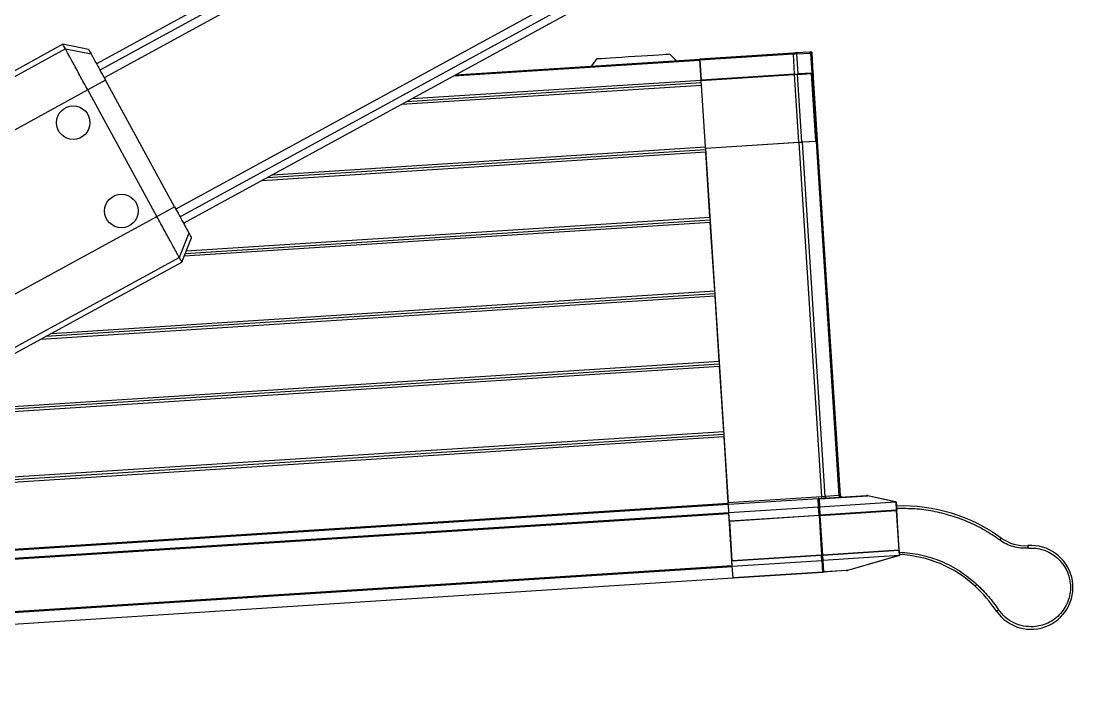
# Model space of a CAD drawing. Header units: millimetres. Extents: x -1052 to 3351, y 0 to 2015.
# Drawn here: x -247.704 to -243.064, y 1753.529 to 1756.514 of the extents above; entities that cross this region are included whole.
import ezdxf

# ---------------------------------------------------------------- set-up
doc = ezdxf.new("R2010")
doc.units = ezdxf.units.MM

msp = doc.modelspace()

# ---------------------------------------------------------------- linework, layer by layer
at = {"color": 7, "linetype": 'Continuous', "lineweight": 25}
for p, q in [((-245.4237, 1757.3893), (-247.3712, 1756.3261)), ((-246.987, 1755.6224), (-245.0396, 1756.6857)), ((-247.5192, 1756.4121), (-248.3995, 1755.9315)), ((-247.4059, 1756.3897), (-247.5192, 1756.4121)), ((-247.508, 1756.3915), (-248.3998, 1755.9046)), ((-247.508, 1756.3915), (-247.3948, 1756.3694)), ((-244.8141, 1756.3399), (-244.8413, 1756.3678)), ((-244.2972, 1756.373), (-244.7095, 1756.3466)), ((-244.2969, 1756.3686), (-244.7092, 1756.3422)), ((-244.2913, 1756.28), (-244.2969, 1756.3686)), ((-244.2246, 1756.3777), (-244.2847, 1756.3738)), ((-244.2813, 1756.3696), (-244.2212, 1756.3735)), ((-244.2756, 1756.281), (-244.2813, 1756.3696)), ((-244.2212, 1756.3735), (-244.2155, 1756.2849)), ((-244.209, 1756.2853), (-244.2147, 1756.3739)), ((-245.7869, 1756.2776), (-244.7095, 1756.3466)), ((-245.166, 1756.347), (-245.1895, 1756.3159)), ((-244.7092, 1756.3422), (-244.7035, 1756.2536)), ((-244.7036, 1756.2544), (-244.7092, 1756.3422)), ((-244.2913, 1756.28), (-244.7035, 1756.2536)), ((-244.7035, 1756.2522), (-244.2941, 1756.2784)), ((-244.6563, 1756.2567), (-244.6562, 1756.2552)), ((-244.2941, 1756.2784), (-244.275, 1755.9802)), ((-244.2918, 1756.2785), (-244.2919, 1756.28)), ((-244.2785, 1756.2794), (-244.2184, 1756.2832)), ((-244.2594, 1755.9812), (-244.2785, 1756.2794)), ((-244.2155, 1756.2849), (-244.2756, 1756.281)), ((-244.2326, 1756.2823), (-244.2327, 1756.2838)), ((-244.2184, 1756.2832), (-244.1993, 1755.985)), ((-244.1928, 1755.9855), (-244.2119, 1756.2836)), ((-244.2116, 1756.2785), (-244.2091, 1756.286)), ((-244.2077, 1756.2639), (-244.2111, 1756.2711)), ((-244.2077, 1756.2639), (-244.2089, 1756.2838)), ((-244.1902, 1755.9908), (-244.2077, 1756.2639)), ((-247.4092, 1756.2105), (-248.301, 1755.7236)), ((-247.3313, 1756.2531), (-247.4092, 1756.2105)), ((-247.1048, 1755.653), (-247.4092, 1756.2105)), ((-247.0269, 1755.6955), (-247.3313, 1756.2531)), ((-246.0253, 1756.1475), (-244.7022, 1756.2322)), ((-246.0022, 1756.1601), (-244.7044, 1756.2432)), ((-245.9791, 1756.1727), (-244.7036, 1756.2544)), ((-244.7041, 1756.2395), (-244.7046, 1756.2469)), ((-244.7031, 1756.247), (-244.7036, 1756.2544)), ((-244.7022, 1756.2322), (-244.7026, 1756.2396)), ((-244.6847, 1755.9591), (-244.7022, 1756.2322)), ((-244.6946, 1756.2527), (-244.6947, 1756.2542)), ((-244.6844, 1755.954), (-244.275, 1755.9802)), ((-244.272, 1755.9789), (-244.6843, 1755.9525)), ((-244.2726, 1755.9789), (-244.2727, 1755.9803)), ((-244.172, 1754.4171), (-244.272, 1755.9789)), ((-244.2594, 1755.9812), (-244.1993, 1755.985)), ((-244.1962, 1755.9838), (-244.2563, 1755.9799)), ((-244.1563, 1754.4181), (-244.2563, 1755.9799)), ((-244.2134, 1755.9827), (-244.2135, 1755.9841)), ((-244.1962, 1755.9838), (-244.0962, 1754.422)), ((-244.1924, 1755.984), (-244.1902, 1755.9908)), ((-244.1919, 1755.9855), (-244.1898, 1755.9856)), ((-244.1898, 1755.9856), (-244.1902, 1755.9908)), ((-244.0897, 1754.4224), (-244.1898, 1755.9842)), ((-246.6404, 1755.8117), (-244.6833, 1755.937)), ((-246.6173, 1755.8243), (-244.684, 1755.9481)), ((-246.5943, 1755.8369), (-244.6847, 1755.9591)), ((-244.6843, 1755.9525), (-244.6847, 1755.9591)), ((-244.6843, 1755.9525), (-244.5843, 1754.3907)), ((-244.6648, 1755.6492), (-244.6833, 1755.937)), ((-244.6754, 1755.9531), (-244.6755, 1755.9545)), ((-244.637, 1755.9555), (-244.6371, 1755.957)), ((-247.9966, 1755.1661), (-247.1048, 1755.653)), ((-247.1048, 1755.653), (-247.0269, 1755.6955)), ((-246.9841, 1755.4784), (-244.6634, 1755.627)), ((-246.9796, 1755.4898), (-244.6641, 1755.6381)), ((-246.9751, 1755.5012), (-244.6648, 1755.6492)), ((-244.644, 1755.3244), (-244.6634, 1755.627)), ((-246.9634, 1755.5792), (-247.006, 1755.472)), ((-246.9948, 1755.4514), (-246.9523, 1755.5589)), ((-247.8978, 1754.9851), (-247.006, 1755.472)), ((-247.875, 1754.9709), (-246.9948, 1755.4514)), ((-247.6169, 1755.1118), (-244.6426, 1755.3023)), ((-247.5938, 1755.1244), (-244.6433, 1755.3133)), ((-247.5707, 1755.137), (-244.644, 1755.3244)), ((-244.6242, 1755.0144), (-244.6426, 1755.3023)), ((-248.0216, 1754.7857), (-244.6235, 1755.0033)), ((-248.017, 1754.7971), (-244.6242, 1755.0144)), ((-248.0264, 1754.7743), (-244.6228, 1754.9923)), ((-244.6043, 1754.7044), (-244.6228, 1754.9923)), ((-248.2833, 1754.4466), (-244.6029, 1754.6823)), ((-248.2677, 1754.4587), (-244.6036, 1754.6933)), ((-248.253, 1754.4708), (-244.6043, 1754.7044)), ((-244.5843, 1754.3907), (-244.6029, 1754.6823)), ((-244.5843, 1754.3907), (-244.172, 1754.4171)), ((-244.5838, 1754.3833), (-244.1883, 1754.4087)), ((-244.1882, 1754.4078), (-244.5837, 1754.3824)), ((-244.1883, 1754.4087), (-243.9744, 1754.4224)), ((-244.1822, 1754.4074), (-244.1882, 1754.4078)), ((-244.1859, 1754.3718), (-244.1882, 1754.4078)), ((-244.1822, 1754.4074), (-243.9682, 1754.4211)), ((-244.1799, 1754.3722), (-244.1822, 1754.4074)), ((-244.0962, 1754.422), (-244.1563, 1754.4181)), ((-243.9718, 1754.4225), (-243.9744, 1754.4224)), ((-243.9682, 1754.4211), (-243.9744, 1754.4224)), ((-243.8463, 1754.3935), (-243.9682, 1754.4211)), ((-243.9681, 1754.4219), (-243.8433, 1754.3937)), ((-252.8505, 1753.8584), (-244.5841, 1754.3878)), ((-252.8503, 1753.854), (-244.5838, 1754.3833)), ((-252.8503, 1753.8538), (-244.5838, 1754.3832)), ((-244.5815, 1754.3474), (-244.5838, 1754.3832)), ((-244.5814, 1754.3464), (-244.5837, 1754.3824)), ((-244.5814, 1754.3464), (-244.1859, 1754.3718)), ((-244.1835, 1754.3349), (-244.1859, 1754.3718)), ((-244.1807, 1754.3721), (-244.1799, 1754.3722)), ((-244.1783, 1754.3352), (-244.1807, 1754.3721)), ((-244.1799, 1754.3722), (-243.8463, 1754.3935)), ((-243.8431, 1754.3567), (-244.1783, 1754.3352)), ((-244.1782, 1754.3337), (-243.843, 1754.3552)), ((-243.8645, 1754.3538), (-243.8646, 1754.3553)), ((-243.8455, 1754.3936), (-243.8431, 1754.3567)), ((-243.8433, 1754.3937), (-243.841, 1754.3568)), ((-243.843, 1754.3552), (-243.8319, 1754.181)), ((-243.8409, 1754.3553), (-243.841, 1754.3568)), ((-243.8297, 1754.1811), (-243.8409, 1754.3553)), ((-252.848, 1753.818), (-244.5815, 1754.3474)), ((-252.8477, 1753.8138), (-244.5812, 1754.3431)), ((-244.579, 1754.3095), (-244.5814, 1754.3464)), ((-244.5665, 1754.1138), (-244.5812, 1754.3431)), ((-244.579, 1754.3095), (-244.1835, 1754.3349)), ((-244.579, 1754.3081), (-244.5775, 1754.3082)), ((-244.1835, 1754.3334), (-244.5775, 1754.3082)), ((-244.5663, 1754.134), (-244.5775, 1754.3082)), ((-244.5701, 1754.3086), (-244.5702, 1754.3101)), ((-244.5347, 1754.3109), (-244.5348, 1754.3124)), ((-244.1902, 1754.333), (-244.1903, 1754.3344)), ((-244.1835, 1754.3334), (-244.1723, 1754.1592)), ((-244.1671, 1754.1595), (-244.1782, 1754.3337)), ((-244.5743, 1754.258), (-244.5757, 1754.2579)), ((-244.571, 1754.1841), (-244.5695, 1754.1842)), ((-243.8319, 1754.181), (-244.1671, 1754.1595)), ((-243.8318, 1754.1795), (-244.167, 1754.1581)), ((-243.8532, 1754.1782), (-243.8533, 1754.1796)), ((-243.8318, 1754.1795), (-243.8304, 1754.1574)), ((-243.8296, 1754.1797), (-243.8297, 1754.1811)), ((-243.8296, 1754.1797), (-243.8282, 1754.1575)), ((-243.2597, 1754.1902), (-243.2615, 1754.1901)), ((-244.1722, 1754.1577), (-244.5677, 1754.1324)), ((-244.5663, 1754.1103), (-244.5677, 1754.1324)), ((-244.1723, 1754.1592), (-244.5663, 1754.134)), ((-244.5663, 1754.1103), (-244.1708, 1754.1356)), ((-244.5588, 1754.133), (-244.5589, 1754.1344)), ((-244.5234, 1754.1352), (-244.5235, 1754.1367)), ((-244.1789, 1754.1573), (-244.179, 1754.1588)), ((-244.1708, 1754.1356), (-244.1722, 1754.1577)), ((-244.1701, 1754.1356), (-244.1708, 1754.1356)), ((-244.1668, 1754.0845), (-244.1701, 1754.1356)), ((-244.1655, 1754.1359), (-244.167, 1754.1581)), ((-243.8304, 1754.1574), (-244.1655, 1754.1359)), ((-244.1622, 1754.0852), (-244.1655, 1754.1359)), ((-243.8304, 1754.1574), (-244.0589, 1754.0919)), ((-243.8282, 1754.1575), (-244.0588, 1754.0914)), ((-243.8282, 1754.1575), (-243.8282, 1754.1575)), ((-252.833, 1753.5845), (-244.5665, 1754.1138)), ((-252.8327, 1753.5801), (-244.5662, 1754.1095)), ((-244.563, 1754.0591), (-244.5663, 1754.1103)), ((-244.563, 1754.0591), (-244.1668, 1754.0845)), ((-244.1668, 1754.084), (-244.563, 1754.0586)), ((-244.0635, 1754.0906), (-244.1668, 1754.084)), ((-244.1622, 1754.0852), (-244.1668, 1754.084)), ((-244.1668, 1754.084), (-244.1668, 1754.0845)), ((-244.0589, 1754.0919), (-244.1622, 1754.0852)), ((-244.0588, 1754.0914), (-244.0635, 1754.0906)), ((-244.0612, 1754.091), (-244.0589, 1754.0919)), ((-244.0589, 1754.0919), (-244.0588, 1754.0914)), ((-252.8295, 1753.5293), (-244.563, 1754.0587)), ((-252.8295, 1753.5292), (-244.563, 1754.0586)), ((-244.563, 1754.0587), (-244.563, 1754.0591))]:
    msp.add_line(p, q, dxfattribs=at)
at = {"color": 8, "linetype": 'Continuous', "lineweight": 25}
for p, q in [((-245.4084, 1757.3613), (-247.3559, 1756.298)), ((-245.3899, 1757.3274), (-247.3374, 1756.2642)), ((-245.0734, 1756.7476), (-247.0208, 1755.6843)), ((-245.0549, 1756.7137), (-247.0023, 1755.6505)), ((-245.7961, 1756.2726), (-244.7092, 1756.3422)), ((-244.5704, 1754.1737), (-244.5689, 1754.1738))]:
    msp.add_line(p, q, dxfattribs=at)
at = {"color": 7, "linetype": 'Continuous', "lineweight": 25, "flags": 128}
for points in [[(-247.508, 1756.3915), (-247.5164, 1756.4069), (-247.5192, 1756.4121), (-247.5192, 1756.4121)], [(-244.8413, 1756.3678), (-244.8419, 1756.3678), (-244.8471, 1756.3675), (-244.8574, 1756.3668), (-244.8723, 1756.3659), (-244.8915, 1756.3646), (-244.9142, 1756.3632), (-244.9399, 1756.3615), (-244.9675, 1756.3598), (-244.9964, 1756.3579), (-245.0255, 1756.356), (-245.0538, 1756.3542), (-245.0806, 1756.3525), (-245.1049, 1756.351), (-245.126, 1756.3496), (-245.1431, 1756.3485), (-245.1557, 1756.3477), (-245.1634, 1756.3472), (-245.166, 1756.347)], [(-244.2969, 1756.3686), (-244.297, 1756.3695), (-244.2971, 1756.3703), (-244.2971, 1756.3711), (-244.2971, 1756.3717), (-244.2972, 1756.3723), (-244.2972, 1756.3727), (-244.2972, 1756.373), (-244.2972, 1756.373)], [(-244.2813, 1756.3696), (-244.2829, 1756.3695), (-244.2846, 1756.3694), (-244.2865, 1756.3693), (-244.2885, 1756.3692), (-244.2905, 1756.369), (-244.2926, 1756.3689), (-244.2948, 1756.3687), (-244.2969, 1756.3686)], [(-244.7092, 1756.3422), (-244.7093, 1756.3431), (-244.7093, 1756.3439), (-244.7094, 1756.3447), (-244.7094, 1756.3453), (-244.7095, 1756.3459), (-244.7095, 1756.3463), (-244.7095, 1756.3466), (-244.7095, 1756.3466)], [(-244.2785, 1756.2794), (-244.2801, 1756.2793), (-244.2818, 1756.2792), (-244.2837, 1756.279), (-244.2857, 1756.2789), (-244.2877, 1756.2788), (-244.2898, 1756.2787), (-244.292, 1756.2785), (-244.2941, 1756.2784)], [(-244.2184, 1756.2832), (-244.2169, 1756.2833), (-244.2156, 1756.2834), (-244.2145, 1756.2835), (-244.2136, 1756.2835), (-244.2128, 1756.2836), (-244.2123, 1756.2836), (-244.212, 1756.2836), (-244.2119, 1756.2836)], [(-244.275, 1755.9802), (-244.2729, 1755.9803), (-244.2707, 1755.9805), (-244.2686, 1755.9806), (-244.2666, 1755.9807), (-244.2646, 1755.9809), (-244.2627, 1755.981), (-244.261, 1755.9811), (-244.2594, 1755.9812)], [(-244.2563, 1755.9799), (-244.2579, 1755.9798), (-244.2597, 1755.9797), (-244.2615, 1755.9796), (-244.2635, 1755.9794), (-244.2656, 1755.9793), (-244.2677, 1755.9792), (-244.2698, 1755.979), (-244.272, 1755.9789)], [(-244.1993, 1755.985), (-244.1978, 1755.9851), (-244.1965, 1755.9852), (-244.1954, 1755.9853), (-244.1945, 1755.9853), (-244.1937, 1755.9854), (-244.1932, 1755.9854), (-244.1929, 1755.9854), (-244.1928, 1755.9855)], [(-244.172, 1754.4171), (-244.1698, 1754.4173), (-244.1677, 1754.4174), (-244.1655, 1754.4175), (-244.1635, 1754.4177), (-244.1615, 1754.4178), (-244.1597, 1754.4179), (-244.1579, 1754.418), (-244.1563, 1754.4181)], [(-244.0962, 1754.422), (-244.0948, 1754.4221), (-244.0935, 1754.4222), (-244.0924, 1754.4222), (-244.0914, 1754.4223), (-244.0907, 1754.4223), (-244.0902, 1754.4224), (-244.0898, 1754.4224), (-244.0897, 1754.4224)], [(-243.3865, 1754.2256), (-243.3852, 1754.2273), (-243.384, 1754.229), (-243.3828, 1754.2306), (-243.3819, 1754.2319), (-243.381, 1754.233), (-243.3804, 1754.2339), (-243.3801, 1754.2344), (-243.3799, 1754.2346)], [(-243.2624, 1754.2012), (-243.2623, 1754.2009), (-243.2623, 1754.2003), (-243.2622, 1754.1993), (-243.2621, 1754.1979), (-243.262, 1754.1962), (-243.2619, 1754.1943), (-243.2617, 1754.1923), (-243.2615, 1754.1901)], [(-244.1723, 1754.1592), (-244.1716, 1754.1592), (-244.1709, 1754.1593), (-244.1702, 1754.1593), (-244.1695, 1754.1594), (-244.1688, 1754.1594), (-244.1682, 1754.1595), (-244.1676, 1754.1595), (-244.1671, 1754.1595)], [(-243.488, 1754.0303), (-243.4895, 1754.0287), (-243.4909, 1754.0272), (-243.4922, 1754.0258), (-243.4933, 1754.0245), (-243.4943, 1754.0235), (-243.495, 1754.0228), (-243.4954, 1754.0223), (-243.4956, 1754.0222)], [(-243.3919, 1753.9185), (-243.3937, 1753.9173), (-243.3954, 1753.9161), (-243.397, 1753.915), (-243.3984, 1753.9141), (-243.3995, 1753.9133), (-243.4003, 1753.9127), (-243.4009, 1753.9123), (-243.401, 1753.9122)]]:
    msp.add_lwpolyline(points, dxfattribs=at)
at = {"color": 7, "linetype": 'Continuous', "lineweight": 25}
for centre in [(-247.4737, 1756.0662), (-247.261, 1755.6768)]:
    msp.add_circle(centre, 0.074, dxfattribs=at)
for centre, radius, start, end in [((-244.2852, 1756.3699), 0.00396, 355.5515, 82.3025), ((-244.2251, 1756.3738), 0.00397, 355.6715, 82.217), ((-244.6029, 1762.3724), 6.0111, 273.6404, 273.70234), ((-244.2191, 1756.3736), 0.00444, 3.6641, 93.6641), ((-244.2865, 1757.4414), 1.4604, 273.5439, 273.7988), ((-244.1509, 1754.4107), 0.0374, 183.1239, 184.5043), ((-244.1876, 1754.3974), 0.0112, 77.766, 93.6362), ((-244.1879, 1754.3962), 0.0125, 62.9772, 77.7067), ((-248.0587, 1754.1646), 3.895, 3.6088, 3.7176), ((-244.1497, 1754.4176), 0.0066, 175.6113, 262.2518), ((-244.0896, 1754.4215), 0.00661, 175.642, 262.2211), ((-244.0824, 1754.4229), 0.0074, 183.6641, 273.6641), ((-244.0851, 1754.4197), 0.00444, 183.6641, 273.6641), ((-243.9729, 1754.4002), 0.0222, 77.2746, 93.6641), ((-243.9715, 1754.4181), 0.00444, 77.2746, 93.6641), ((-243.9734, 1754.4225), 0.00533, 343.9092, 350.6115), ((-243.9709, 1754.4224), 0.00287, 345.2745, 349.4588), ((-244.8744, 1754.3683), 0.291, 2.9634, 4.4194), ((-244.5824, 1754.3833), 0.00139, 179.6574, 187.0755), ((-243.8273, 1754.1282), 0.2275, 93.4141, 93.9597), ((-243.8146, 1753.6362), 0.7396, 54.0046, 92.1335), ((-244.4079, 1757.889), 3.5627, 273.6114, 273.6955), ((-243.2756, 1754.3782), 0.1775, 234.0046, 274.2853), ((-243.8574, 1754.5941), 0.4139, 273.5369, 273.8368), ((-243.2485, 1754.0168), 0.1849, 214.4344, 94.2853), ((-243.849, 1753.6439), 0.5177, 46.9395, 87.7196), ((-244.1683, 1754.1079), 0.0234, 273.7458, 279.4512), ((-244.0642, 1754.1017), 0.0112, 273.6788, 285.7812), ((-244.5626, 1754.0587), 0.000345, 175.3969, 192.4935), ((-243.95, 1753.5358), 0.6656, 34.4344, 46.9395)]:
    msp.add_arc(centre, radius, start, end, dxfattribs=at)
msp.add_ellipse((-243.8387, 1754.3699), major_axis=(-0.017, 0.0199), ratio=0.748238, start_param=5.736048, end_param=5.772804, dxfattribs=at)
for points, knots in [([(-247.4092, 1756.2105), (-247.4149, 1756.221), (-247.4267, 1756.2426), (-247.4442, 1756.2747), (-247.4611, 1756.3056), (-247.4764, 1756.3337), (-247.4893, 1756.3572), (-247.4989, 1756.3749), (-247.5055, 1756.3869), (-247.5072, 1756.39), (-247.508, 1756.3915)], [0, 0, 0, 0, 0.1174954, 0.2411958, 0.3694089, 0.4999971, 0.6305908, 0.7587965, 0.8825014, 1, 1, 1, 1]), ([(-247.4059, 1756.3897), (-247.4059, 1756.3897), (-247.4059, 1756.3897), (-247.4044, 1756.387), (-247.3982, 1756.3755), (-247.3948, 1756.3694)], [0, 0, 0, 0, 0.000004, 0.465373, 1, 1, 1, 1]), ([(-247.3948, 1756.3694), (-247.394, 1756.3679), (-247.3921, 1756.3643), (-247.3842, 1756.3499), (-247.372, 1756.3277), (-247.3567, 1756.2996), (-247.3412, 1756.2711), (-247.3327, 1756.2556), (-247.3313, 1756.2531)], [0, 0, 0, 0, 0.1577631, 0.3859248, 0.5002978, 0.7283369, 0.9563631, 1, 1, 1, 1]), ([(-244.2847, 1756.3738), (-244.2865, 1756.3737), (-244.2902, 1756.3735), (-244.2949, 1756.3732), (-244.2972, 1756.373)], [0, 0, 0, 0, 0.499834, 1, 1, 1, 1]), ([(-244.2194, 1756.378), (-244.2197, 1756.378), (-244.2201, 1756.378), (-244.2231, 1756.3778), (-244.2246, 1756.3777)], [0, 0, 0, 0, 0.499978, 1, 1, 1, 1]), ([(-244.7092, 1756.3422), (-244.7093, 1756.3428), (-244.7093, 1756.3439), (-244.7094, 1756.3454), (-244.7095, 1756.3464), (-244.7095, 1756.3466), (-244.7095, 1756.3466)], [0, 0, 0, 0, 0.250225, 0.500096, 0.750048, 1, 1, 1, 1]), ([(-244.2913, 1756.28), (-244.2898, 1756.2801), (-244.2869, 1756.2803), (-244.2828, 1756.2806), (-244.2789, 1756.2808), (-244.2767, 1756.281), (-244.2756, 1756.281)], [0, 0, 0, 0, 0.250004, 0.500018, 0.749922, 1, 1, 1, 1]), ([(-244.2155, 1756.2849), (-244.2146, 1756.285), (-244.2126, 1756.2851), (-244.2106, 1756.2852), (-244.2093, 1756.2853), (-244.2091, 1756.2853), (-244.209, 1756.2853)], [0, 0, 0, 0, 0.250031, 0.500056, 0.749982, 1, 1, 1, 1]), ([(-247.006, 1755.472), (-247.0076, 1755.475), (-247.0102, 1755.4797), (-247.0196, 1755.497), (-247.0294, 1755.515), (-247.0415, 1755.5371), (-247.0553, 1755.5624), (-247.0706, 1755.5903), (-247.0872, 1755.6207), (-247.0988, 1755.642), (-247.1048, 1755.653)], [0, 0, 0, 0, 0.191705, 0.305907, 0.420115, 0.534328, 0.648531, 0.762737, 0.876948, 1, 1, 1, 1]), ([(-247.0269, 1755.6955), (-247.0216, 1755.6859), (-247.0122, 1755.6686), (-246.9994, 1755.6451), (-246.986, 1755.6206), (-246.9731, 1755.5969), (-246.9654, 1755.5828), (-246.9639, 1755.5801), (-246.9634, 1755.5792)], [0, 0, 0, 0, 0.167442, 0.300271, 0.43312, 0.661011, 0.888901, 1, 1, 1, 1]), ([(-246.9634, 1755.5792), (-246.9618, 1755.5763), (-246.9576, 1755.5686), (-246.9534, 1755.561), (-246.9523, 1755.5589), (-246.9523, 1755.5589), (-246.9523, 1755.5589)], [0, 0, 0, 0, 0.226868, 0.6134341, 0.9999965, 1, 1, 1, 1]), ([(-247.006, 1755.472), (-247.0027, 1755.466), (-246.9962, 1755.454), (-246.9952, 1755.4523), (-246.9948, 1755.4514)], [0, 0, 0, 0, 0.500281, 1, 1, 1, 1]), ([(-244.1859, 1754.3718), (-244.1857, 1754.3718), (-244.1851, 1754.3718), (-244.1844, 1754.3719), (-244.1836, 1754.3719), (-244.1829, 1754.3719), (-244.1822, 1754.372), (-244.1814, 1754.372), (-244.181, 1754.3721), (-244.1807, 1754.3721)], [0, 0, 0, 0, 0.133925, 0.268095, 0.402069, 0.535637, 0.669441, 0.80359, 1, 1, 1, 1]), ([(-243.8455, 1754.3936), (-243.8449, 1754.3936), (-243.8436, 1754.3937), (-243.8434, 1754.3937), (-243.8433, 1754.3937)], [0, 0, 0, 0, 0.498146, 1, 1, 1, 1]), ([(-243.3865, 1754.2256), (-243.4086, 1754.2406), (-243.453, 1754.2708), (-243.5257, 1754.3064), (-243.6019, 1754.3346), (-243.6808, 1754.3537), (-243.761, 1754.3646), (-243.8147, 1754.3643), (-243.8414, 1754.3642)], [0, 0, 0, 0, 0.16547, 0.332213, 0.499998, 0.667775, 0.834519, 1, 1, 1, 1]), ([(-244.1835, 1754.3349), (-244.1833, 1754.3349), (-244.1828, 1754.3349), (-244.182, 1754.335), (-244.1812, 1754.335), (-244.1805, 1754.3351), (-244.1798, 1754.3351), (-244.1791, 1754.3352), (-244.1786, 1754.3352), (-244.1783, 1754.3352)], [0, 0, 0, 0, 0.13357, 0.267981, 0.401733, 0.536164, 0.670247, 0.80412, 1, 1, 1, 1]), ([(-243.2615, 1754.1901), (-243.2725, 1754.1898), (-243.2946, 1754.1893), (-243.3274, 1754.1959), (-243.3587, 1754.2075), (-243.3773, 1754.2196), (-243.3865, 1754.2256)], [0, 0, 0, 0, 0.248054, 0.500003, 0.751954, 1, 1, 1, 1]), ([(-243.8292, 1754.1723), (-243.798, 1754.1696), (-243.7352, 1754.164), (-243.6448, 1754.1344), (-243.5601, 1754.0911), (-243.5119, 1754.0504), (-243.488, 1754.0303)], [0, 0, 0, 0, 0.247992, 0.499994, 0.751995, 1, 1, 1, 1]), ([(-243.2597, 1754.1902), (-243.249, 1754.1903), (-243.2272, 1754.1906), (-243.1942, 1754.183), (-243.1621, 1754.169), (-243.1329, 1754.1482), (-243.1086, 1754.1219), (-243.0905, 1754.0919), (-243.0792, 1754.0601), (-243.0741, 1754.0279), (-243.075, 1753.9954), (-243.0822, 1753.9625), (-243.0964, 1753.9303), (-243.1171, 1753.9012), (-243.1434, 1753.8768), (-243.1735, 1753.8588), (-243.2052, 1753.8471), (-243.2269, 1753.8446), (-243.2374, 1753.8433)], [0, 0, 0, 0, 0.058258, 0.120007, 0.184324, 0.250002, 0.315682, 0.379997, 0.441745, 0.500004, 0.558263, 0.620006, 0.684325, 0.750005, 0.815685, 0.879998, 0.941747, 1, 1, 1, 1]), ([(-244.167, 1754.1581), (-244.1677, 1754.158), (-244.1693, 1754.1579), (-244.1712, 1754.1578), (-244.1722, 1754.1577)], [0, 0, 0, 0, 0.499935, 1, 1, 1, 1]), ([(-244.1701, 1754.1356), (-244.1692, 1754.1357), (-244.1678, 1754.1358), (-244.1664, 1754.1359), (-244.1658, 1754.1359), (-244.1656, 1754.1359), (-244.1655, 1754.1359)], [0, 0, 0, 0, 0.491446, 0.842322, 0.944768, 1, 1, 1, 1]), ([(-243.8304, 1754.1574), (-243.8302, 1754.1574), (-243.8296, 1754.1574), (-243.8287, 1754.1575), (-243.8284, 1754.1575), (-243.8282, 1754.1575)], [0, 0, 0, 0, 0.180809, 0.503273, 1, 1, 1, 1]), ([(-244.1645, 1754.0847), (-244.1645, 1754.0847), (-244.1645, 1754.0847), (-244.1645, 1754.0847), (-244.1644, 1754.0848), (-244.1644, 1754.0848), (-244.1643, 1754.0848), (-244.1641, 1754.0848), (-244.1638, 1754.0849), (-244.1631, 1754.085), (-244.1626, 1754.0852), (-244.1622, 1754.0852)], [0, 0, 0, 0, 0.001688, 0.0048, 0.0155, 0.032259, 0.063056, 0.12586, 0.250407, 0.500237, 1, 1, 1, 1]), ([(-243.488, 1754.0303), (-243.4704, 1754.013), (-243.4354, 1753.9783), (-243.4064, 1753.9384), (-243.3919, 1753.9185)], [0, 0, 0, 0, 0.499992, 1, 1, 1, 1]), ([(-243.2374, 1753.8433), (-243.2522, 1753.8435), (-243.2822, 1753.8437), (-243.3254, 1753.8589), (-243.3639, 1753.8835), (-243.3827, 1753.907), (-243.3919, 1753.9185)], [0, 0, 0, 0, 0.245779, 0.5, 0.754227, 1, 1, 1, 1])]:
    msp.add_open_spline(points, degree=3, knots=knots, dxfattribs=at)

doc.saveas('drawing.dxf')
